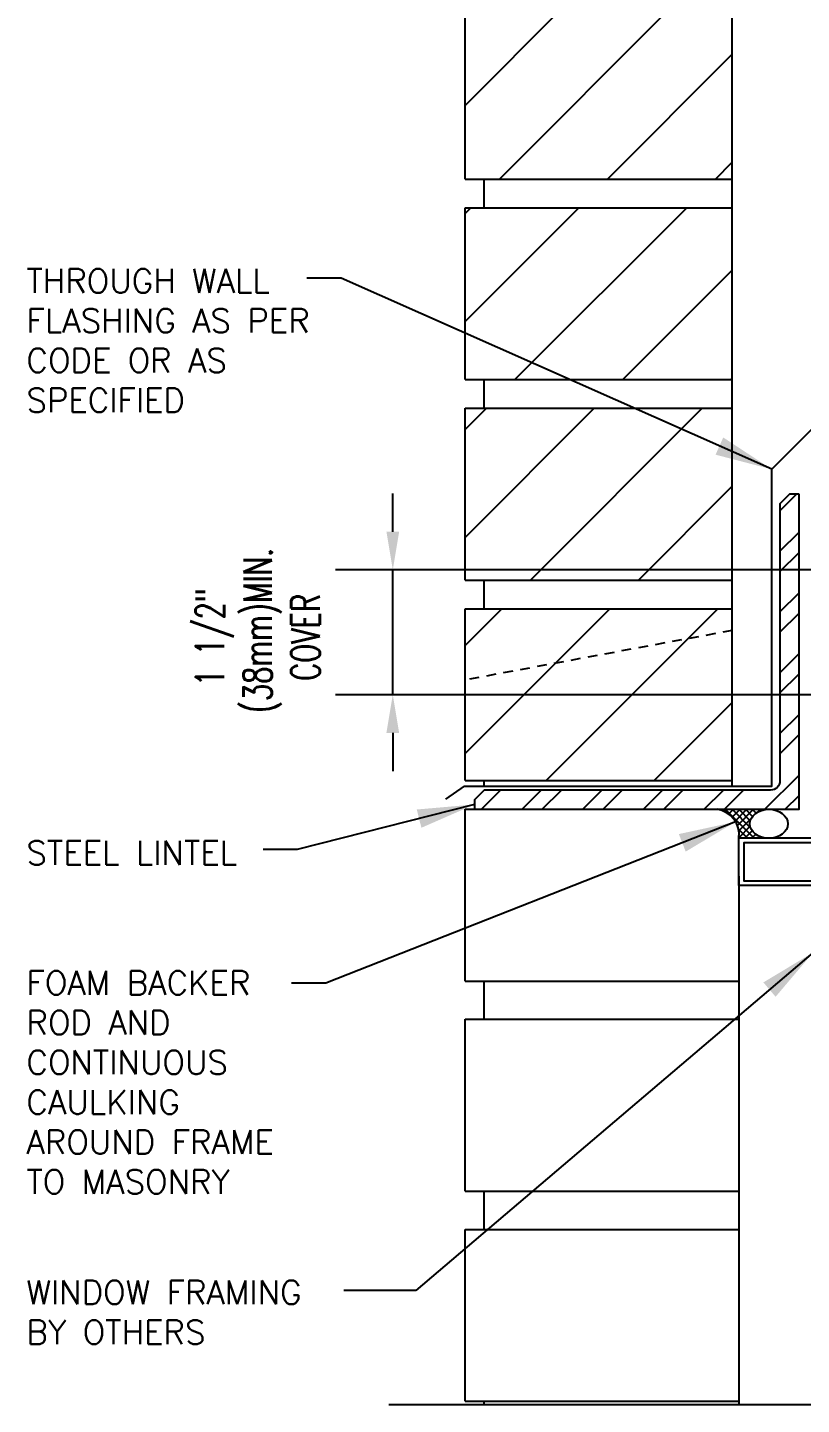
# Model space of a CAD drawing. Header units: inches. Extents: x 2813.3 to 2843.9, y 421.8 to 466.7.
# Drawn here: x 2814.37 to 2824.51, y 438.03 to 456.06 of the extents above; entities that cross this region are included whole.
import ezdxf

# ---------------------------------------------------------------- set-up
doc = ezdxf.new("R2010")
doc.units = ezdxf.units.IN
doc.header["$LTSCALE"] = 0.5
doc.header["$MEASUREMENT"] = 0
doc.linetypes.add('DASHED2', pattern=[0.375, 0.25, -0.125])
doc.layers.get('Defpoints').update_dxf_attribs({"linetype": 'CONTINUOUS'})
for name, color, linetype in [('HATCH', 12, 'CONTINUOUS'), ('LINE18', 9, 'CONTINUOUS'), ('line25', 2, 'CONTINUOUS'), ('LINE9', 9, 'CONTINUOUS'), ('TEXT', 4, 'CONTINUOUS')]:
    doc.layers.add(name, color=color, linetype=linetype)
doc.styles.add('DIM', font='romans.shx', dxfattribs={"width": 0.7})
doc.styles.get("Standard").update_dxf_attribs({"font": 'romans.shx'})
doc.dimstyles.new('ext_12', dxfattribs={"dimscale": 12, "dimtxt": 0.09375, "dimasz": 0.09375, "dimexe": 0.09375, "dimexo": 0.0625, "dimgap": 0.0625, "dimtad": 1, "dimdec": 1, "dimzin": 3, "dimdsep": 46, "dimlunit": 4, "dimtxsty": 'DIM', "dimcen": 0.09, "dimdle": 0.09375, "dimclrt": 4, "dimadec": 0, "dimazin": 0, "dimtfac": 1, "dimtdec": 1, "dimtmove": 2, "dimatfit": 3, "dimfxl": 1, "dimfrac": 2, "dimtolj": 1, "dimtzin": 0, "dimarcsym": 0})
doc.dimstyles.new('ext_8', dxfattribs={"dimscale": 8, "dimtxt": 0.09375, "dimasz": 0.09375, "dimexe": 0.09375, "dimexo": 0.0625, "dimgap": 0.0625, "dimtad": 1, "dimdec": 1, "dimzin": 3, "dimdsep": 46, "dimlunit": 4, "dimtxsty": 'DIM', "dimcen": 0.09, "dimdle": 0.09375, "dimclrt": 4, "dimadec": 0, "dimazin": 0, "dimtfac": 1, "dimtdec": 1, "dimtmove": 2, "dimatfit": 3, "dimfxl": 1, "dimfrac": 2, "dimtolj": 1, "dimtzin": 0, "dimarcsym": 0})

# ---------------------------------------------------------------- blocks, each defined once
blk = doc.blocks.new('*D8')
at = {"layer": 'Defpoints', "color": 0, "transparency": 16777216}
for p in [(2819.158317272381, 448.9551586793231), (2830.222832504186, 448.9551586793231), (2827.729568751793, 447.3211681678529)]:
    blk.add_point(p, dxfattribs=at)
at = {"layer": 'TEXT', "color": 0, "lineweight": -2, "transparency": 16777216}
for p, q in [((2819.158317272381, 449.4551586793231), (2819.158317272381, 449.9551586793231)), ((2829.722832504186, 448.9551586793231), (2818.408317272381, 448.9551586793231)), ((2819.158317272381, 447.3211681678529), (2819.158317272381, 448.9551586793231)), ((2827.229568751793, 447.3211681678529), (2818.408317272381, 447.3211681678529)), ((2819.158317272381, 446.8211681678529), (2819.158317272381, 446.3211681678529))]:
    blk.add_line(p, q, dxfattribs=at)
at = {"layer": 'TEXT', "color": 0, "transparency": 16777216}
for points in [[(2819.074983939048, 449.4551586793231), (2819.241650605715, 449.4551586793231), (2819.158317272381, 448.9551586793231)], [(2819.074983939048, 446.8211681678529), (2819.241650605715, 446.8211681678529), (2819.158317272381, 447.3211681678529)]]:
    blk.add_solid(points, dxfattribs=at)
at = {"layer": 'TEXT', "color": 4, "transparency": 16777216, "insert": (2817.388603429598, 448.0711681678525), "char_height": 0.375, "attachment_point": 5, "rotation": 90, "style": 'DIM'}
blk.add_mtext('\\A1;1 1/2" \\P (38mm)MIN. \\PCOVER', dxfattribs=at)

msp = doc.modelspace()

# ---------------------------------------------------------------- hatches: boundary and pattern name
at = {"layer": 'HATCH'}
h = msp.add_hatch(dxfattribs=at)
h.set_pattern_fill('ANSI31', color=256, scale=8, style=0)
h.set_pattern_definition([(45, (0, -40.10278552733348), (-0.7071067811865475, 0.7071067811865476), [])])
h.paths.add_polyline_path([(2823.604568751792, 464.1961681678529), (2820.104568751792, 464.1961681678529), (2820.104568751791, 461.9461681678529), (2823.604568751792, 461.9461681678527)])
h.paths.add_polyline_path([(2823.604568751791, 451.0711681678529), (2820.104568751791, 451.0711681678529), (2820.104568751791, 448.8211681678529), (2823.604568751791, 448.8211681678529)])
h.paths.add_polyline_path([(2823.604568751791, 448.161802679939), (2820.104568751791, 447.5140112905472), (2820.104568751791, 446.1961681678529), (2823.604568751791, 446.1961681678529)])
h.paths.add_polyline_path([(2823.604568751791, 448.161802679939), (2823.604568751791, 448.4461681678529), (2820.104568751791, 448.4461681678529), (2820.104568751791, 447.5140112905472)])
h.paths.add_polyline_path([(2823.604568751791, 453.6961681678529), (2820.104568751791, 453.6961681678529), (2820.104568751791, 451.4461681678529), (2823.604568751791, 451.4461681678529)])
h.paths.add_polyline_path([(2823.604568751791, 456.3211681678529), (2820.104568751791, 456.3211681678529), (2820.104568751791, 454.0711681678529), (2823.604568751791, 454.0711681678529)])
h.paths.add_polyline_path([(2823.604568751791, 458.9461681678529), (2820.104568751791, 458.9461681678529), (2820.104568751791, 456.6961681678529), (2823.604568751791, 456.6961681678529), (2823.604568751791, 456.8301586793232)])
h.paths.add_polyline_path([(2823.604568751792, 461.5711681678529), (2820.104568751791, 461.5711681678529), (2820.104568751791, 459.3211681678529), (2823.604568751791, 459.3211681678529)])
h.paths.add_polyline_path([(2823.604568751792, 465.6849734550113), (2820.104568751791, 465.6849734550116), (2820.104568751791, 464.5711681678529), (2823.604568751792, 464.5711681678529)])
h = msp.add_hatch(dxfattribs=at)
h.set_pattern_fill('ANSI32', color=256, scale=1.5, style=0)
h.set_pattern_definition([(45, (2909.839065312017, 291.3876410250808), (-0.397747564417433, 0.397747564417433), []), (45, (2910.104230354517, 291.3876410250808), (-0.397747564417433, 0.397747564417433), [])])
h.paths.add_polyline_path([(2824.479568751791, 449.946168167853), (2824.354568751791, 449.946168167853), (2824.229568751791, 449.821168167853), (2824.229568751791, 446.1961681678529, -0.4142135623730951), (2824.104568751791, 446.0711681678529), (2820.354568751791, 446.0711681678529), (2820.229568751791, 445.9461681678529), (2820.229568751791, 445.8211681678529), (2824.479568751791, 445.8211681678529)])
h = msp.add_hatch(dxfattribs=at)
h.set_pattern_fill('ANSI37', color=256, scale=0.5, style=0)
h.set_pattern_definition([(45, (0, -40.10278552733348), (-0.04419417382415922, 0.04419417382415922), []), (135, (0, -40.10278552733348), (-0.04419417382415922, -0.04419417382415922), [])])
edge = h.paths.add_edge_path()
edge.add_ellipse((2824.084278227531, 445.6310428409236), major_axis=(0.2483941378489313, 0), ratio=0.7654179304545695, start_angle=-629.9999999999999, end_angle=-463.49674127024423, ccw=False)
edge.add_line((2824.084278227531, 445.8211681678529), (2823.404695940026, 445.8211681678529))
edge.add_arc((2823.353307221875, 445.4841518247729), 0.3409117420332368, -6.397055465227311, 81.330240971112, ccw=False)
edge.add_line((2823.69209632687, 445.4461681678527), (2824.026305504946, 445.4461681678526))

# ---------------------------------------------------------------- linework, layer by layer
at = {"layer": 'HATCH', "flags": 128}
msp.add_lwpolyline([(2823.692096326869, 444.9461681678511), (2823.692096326869, 438.0285811586372)], dxfattribs=at)
at = {"layer": 'LINE18'}
msp.add_line((2824.66334632687, 444.8213163135072), (2823.70709632687, 444.8213163135072), dxfattribs=at)
msp.add_lwpolyline([(2824.69209632687, 444.8211681678508), (2823.69209632687, 444.8211681678508), (2823.69209632687, 445.4461681678527), (2824.75709632687, 445.4461681678526)], dxfattribs=at)
msp.add_lwpolyline([(2824.69209632687, 444.8861681678508), (2824.69209632687, 445.3811681678525), (2823.75709632687, 445.3811681678525), (2823.75709632687, 444.8861681678508)], close=True, dxfattribs=at)
at = {"layer": 'line25'}
for p, q in [((2820.104568751791, 454.0711681678529), (2820.104568751791, 456.3211681678529)), ((2823.604568751791, 446.1220187263504), (2823.604568751791, 456.3211681678529)), ((2820.104568751791, 454.0711681678529), (2823.604568751791, 454.0711681678529)), ((2820.354568751791, 453.6961681678529), (2820.354568751791, 454.0711681678529)), ((2820.104568751791, 453.6961681678529), (2823.604568751791, 453.6961681678529)), ((2820.104568751791, 451.4461681678529), (2820.104568751791, 453.6961681678529)), ((2820.104568751791, 451.4461681678529), (2823.604568751791, 451.4461681678529)), ((2820.354568751791, 451.0711681678529), (2820.354568751791, 451.4461681678529)), ((2820.104568751791, 451.0711681678529), (2823.604568751791, 451.0711681678529)), ((2820.104568751791, 448.8211681678529), (2820.104568751791, 451.0711681678529)), ((2820.104568751791, 448.8211681678529), (2823.604568751791, 448.8211681678529)), ((2820.354568751791, 448.4461681678529), (2820.354568751791, 448.8211681678529)), ((2820.104568751791, 446.1961681678529), (2820.104568751791, 448.4461681678529)), ((2820.104568751791, 448.4461681678529), (2823.604568751791, 448.4461681678529)), ((2820.104568751791, 446.1961681678529), (2823.604568751791, 446.1961681678529)), ((2820.354568751791, 446.1220187263505), (2820.354568751791, 446.1961681678529))]:
    msp.add_line(p, q, dxfattribs=at)
at = {"layer": 'line25', "color": 12}
for p, q in [((2820.104568751791, 443.5711681678529), (2820.104568751791, 445.8211681678529)), ((2820.104568751791, 445.8211681678529), (2820.229568751791, 445.8211681678529)), ((2820.104568751791, 443.5711681678529), (2823.692098834654, 443.5711681678529)), ((2820.354568751791, 443.0711681678529), (2820.354568751791, 443.5711681678529)), ((2820.104568751791, 440.8211681678529), (2820.104568751791, 443.0711681678529)), ((2820.104568751791, 443.0711681678529), (2823.692098834654, 443.0711681678531)), ((2820.104568751791, 440.8211681678529), (2823.692098834654, 440.8211681678529)), ((2820.354568751791, 440.3211681678529), (2820.354568751791, 440.8211681678529)), ((2820.104568751791, 438.0711681678529), (2820.104568751791, 440.3211681678529)), ((2820.104568751791, 440.3211681678529), (2823.692098834654, 440.3211681678531)), ((2820.104568751791, 438.0711681678529), (2823.692098834654, 438.0711681678529)), ((2820.354568751791, 438.0285811586375), (2820.354568751791, 438.0711681678529))]:
    msp.add_line(p, q, dxfattribs=at)
msp.add_arc((2823.353307221875, 445.4841518247729), 0.3409117420332509, 353.6029445347726, 81.33024097096093, dxfattribs=at)
msp.add_ellipse((2824.084278227531, 445.6310428409236), major_axis=(0.2483941378489313, 0), ratio=0.7654179304545695, start_param=-10.99557428756428, end_param=-4.71238898038469, dxfattribs=at)
at = {"layer": 'LINE9', "linetype": 'DASHED2'}
msp.add_line((2823.604568751791, 448.1618026799391), (2820.104568751791, 447.5140112905472), dxfattribs=at)
at = {"layer": 'LINE9'}
msp.add_line((2819.104568751792, 438.0285811586375), (2827.229568751792, 438.028581158637), dxfattribs=at)
msp.add_lwpolyline([(2819.854607987666, 445.9544308042791), (2820.097578919159, 446.1220187263505), (2824.121595217908, 446.1220187263504), (2824.121595217908, 450.2720187263505), (2825.604568751792, 451.7549922602349)], dxfattribs=at)
at = {"layer": 'LINE9', "color": 9}
msp.add_lwpolyline([(2824.479568751791, 449.946168167853), (2824.354568751791, 449.946168167853), (2824.229568751791, 449.821168167853), (2824.229568751791, 446.1961681678529, -0.414213562373094), (2824.104568751791, 446.0711681678529), (2820.354568751791, 446.0711681678529), (2820.229568751791, 445.9461681678529), (2820.229568751791, 445.8211681678529), (2824.479568751791, 445.8211681678529)], format="xyb", close=True, dxfattribs=at)

# ---------------------------------------------------------------- texts
at = {"layer": 'TEXT', "char_height": 0.3125, "width": 4.16614452316162, "attachment_point": 4}
for s, insert in [('THROUGH WALL FLASHING AS PER CODE OR AS SPECIFIED', (2814.361106879242, 451.9575256235141)), ('STEEL LINTEL', (2814.361106879242, 445.2507933999997)), ('FOAM BACKER ROD AND CONTINUOUS CAULKING AROUND FRAME TO MASONRY', (2814.361106879242, 442.2466936743237)), ('WINDOW FRAMING BY OTHERS', (2814.361106879242, 439.235499126455))]:
    msp.add_mtext(s, dxfattribs=dict(at, insert=insert))

# ---------------------------------------------------------------- dimensions: what is measured, and where the dimension line sits
at = {"layer": 'TEXT'}
dim = msp.add_linear_dim(base=(2819.158317272381, 448.9551586793231), p1=(2827.729568751793, 447.3211681678529), p2=(2830.222832504186, 448.9551586793231), angle=90, text='<> \\P (38mm)MIN. \\PCOVER', dimstyle='ext_8', override={"dimtxt": 0.046875, "dimasz": 0.0625}, dxfattribs=at)
dim.commit()
dim.dimension.update_dxf_attribs({"geometry": '*D8', "text_midpoint": (2817.388603429598, 448.0711681678525), "dimtype": 160})

# ---------------------------------------------------------------- leaders
for points in [[(2824.121595217908, 450.2720187263505), (2818.481581728553, 452.7752677669196), (2818.033300650644, 452.7752677669196)], [(2820.229568751791, 445.8836681678529), (2817.907668549902, 445.2922199868695), (2817.459387471993, 445.2922199868695)], [(2823.64739646684, 445.6565824828713), (2818.281502674464, 443.5429815380442), (2817.833221596555, 443.5429815380442)], [(2824.66334632687, 443.9463163135072), (2819.461776439145, 439.5195814623671), (2818.517313235443, 439.5195814623671)]]:
    msp.add_leader(points, dimstyle='ext_12', override={"dimasz": 0.0625, "dimgap": 0.0625, "dimtad": 0}, dxfattribs=at)

doc.saveas('drawing.dxf')
